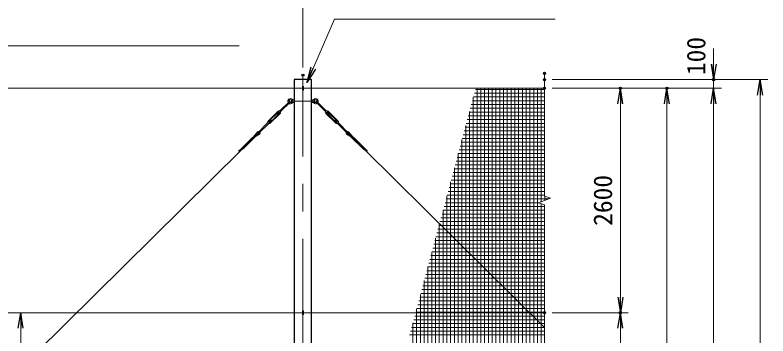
# Model space of a CAD drawing. Units: millimetres, scale not verified. Extents: x -18900 to 18900, y -13365 to 13365.
# Drawn here: x -7137 to 1589, y 4164 to 7880 of the extents above; entities that cross this region are included whole.
import ezdxf
from ezdxf.enums import TextEntityAlignment as Align

# ---------------------------------------------------------------- set-up
doc = ezdxf.new("R2010")
doc.units = ezdxf.units.MM
doc.header["$LTSCALE"] = 50
doc.header["$PDMODE"] = 32
doc.header["$PDSIZE"] = 25
doc.linetypes.add('USER1', pattern=[50.8, 31.75, -6.35, 6.35, -6.35])
for name, color, linetype, lineweight in [('0-1_D-STR1', 1, 'Continuous', 25), ('0-2_D-BMK', 2, 'USER1', 13), ('0-3_D-STR3', 3, 'Continuous', 13), ('0-4_D-STR-DIM', 7, 'Continuous', 13), ('0-7_D-STR-TXT', 7, 'Continuous', 13), ('0-B_D-STR2', 7, 'Continuous', 13)]:
    doc.layers.add(name, color=color, linetype=linetype, lineweight=lineweight)
doc.layers.add('0-5_0', color=7, linetype='Continuous')
doc.layers.add('0-6_Defpoints', color=8, linetype='Continuous')
doc.styles.add('ＭＳ ゴシック', font='')
doc.styles.get('ＭＳ ゴシック').set_extended_font_data('MS Gothic')

# ---------------------------------------------------------------- blocks, each defined once
blk = doc.blocks.new('_Open')
at = {"layer": '0-5_0'}
blk.add_line((-50, 8.33), (0, 0), dxfattribs=at)
blk.add_lwpolyline([(-50, -8.33), (0, 0), (-50, 0)], dxfattribs=at)

msp = doc.modelspace()

# ---------------------------------------------------------------- linework, layer by layer
at = {"layer": '0-1_D-STR1'}
msp.add_lwpolyline([(-3700.75, 7132.52), (-3900.75, 7132.52), (-3900.75, -3867.48), (-3700.75, -3867.48)], close=True, dxfattribs=at)
at = {"layer": '0-2_D-BMK'}
for p, q in [((-3800.75, -3918.48), (-3800.75, 7183.52)), ((-3938.25, 6882.52), (-3663.25, 6882.52))]:
    msp.add_line(p, q, dxfattribs=at)
at = {"layer": '0-3_D-STR3'}
for p, q in [((-13019.06, 7032.52), (-1000.75, 7032.52)), ((-3806.75, 7049.52), (-3806.75, 7015.52)), ((-3794.75, 7049.52), (-3794.75, 7015.52)), ((-3926.53, 6896.02), (-3929.97, 6890.52)), ((-3903.53, 6897.52), (-3926.53, 6896.02)), ((-3926.53, 6896.02), (-3926.53, 6882.52)), ((-3903.53, 6897.52), (-3903.53, 6867.52)), ((-3693.75, 6897.52), (-3693.75, 6867.52)), ((-3670.75, 6896.02), (-3670.75, 6869.02)), ((-3957.93, 6878.7), (-4067.42, 6770.41)), ((-3949.49, 6870.17), (-4058.98, 6761.88)), ((-3929.97, 6890.52), (-3929.97, 6874.52)), ((-3926.53, 6869.02), (-3929.97, 6874.52)), ((-3926.53, 6869.02), (-3926.53, 6882.52)), ((-3903.53, 6867.52), (-3926.53, 6869.02)), ((-3903.53, 6890.52), (-3900.75, 6890.52)), ((-3903.53, 6874.52), (-3900.75, 6874.52)), ((-3700.75, 6890.52), (-3693.75, 6890.52)), ((-3700.75, 6874.52), (-3693.75, 6874.52)), ((-3693.75, 6867.52), (-3670.75, 6869.02)), ((-3670.75, 6869.02), (-3667.31, 6874.52)), ((-3667.31, 6890.52), (-3667.31, 6874.52)), ((-3647.79, 6870.17), (-3538.3, 6761.88)), ((-3639.35, 6878.7), (-3529.86, 6770.41)), ((-4089.36, 6765.58), (-4204.54, 6651.66)), ((-4083.39, 6759.54), (-4198.57, 6645.62)), ((-4070.03, 6746.03), (-4185.21, 6632.11)), ((-4064.05, 6739.98), (-4179.23, 6626.07)), ((-4079.5, 6758.45), (-4102.97, 6735.25)), ((-4070.01, 6748.86), (-4080.56, 6759.52)), ((-4070.23, 6773.25), (-4076.95, 6768.96)), ((-4056.17, 6759.03), (-4070.23, 6773.25)), ((-4056.17, 6759.03), (-4060.54, 6752.36)), ((-3541.11, 6759.03), (-3527.05, 6773.25)), ((-3541.11, 6759.03), (-3536.74, 6752.36)), ((-3533.23, 6739.98), (-3418.05, 6626.07)), ((-3527.27, 6748.86), (-3516.72, 6759.52)), ((-3527.25, 6746.03), (-3412.07, 6632.11)), ((-3527.05, 6773.25), (-3520.33, 6768.96)), ((-3517.78, 6758.45), (-3494.31, 6735.25)), ((-3513.89, 6759.54), (-3398.71, 6645.62)), ((-3507.92, 6765.58), (-3392.74, 6651.66)), ((-4188.03, 6632.12), (-4198.58, 6642.79)), ((-4174.06, 6664.93), (-4197.53, 6641.72)), ((-4165.63, 6656.4), (-4189.09, 6633.19)), ((-4165.63, 6656.4), (-4174.06, 6664.93)), ((-3431.65, 6656.4), (-3423.22, 6664.93)), ((-3431.65, 6656.4), (-3408.19, 6633.19)), ((-3423.22, 6664.93), (-3399.75, 6641.72)), ((-3409.25, 6632.12), (-3398.7, 6642.79)), ((-4209.61, 6629.77), (-4319.11, 6521.47)), ((-4201.18, 6621.24), (-4310.67, 6512.94)), ((-4198.36, 6618.39), (-4191.64, 6622.69)), ((-3398.92, 6618.39), (-3405.64, 6622.69)), ((-3396.1, 6621.24), (-3286.61, 6512.94)), ((-3387.67, 6629.77), (-3278.17, 6521.47)), ((-4493.14, 6331.87), (-4353.28, 6470.2)), ((-4302.95, 6500.16), (-4407.12, 6438.16)), ((-4307.64, 6506.67), (-4383.49, 6461.53)), ((-4326.47, 6527.38), (-4377.71, 6464.97)), ((-4320.67, 6521.83), (-4357.47, 6477.02)), ((-3294.33, 6500.16), (-3190.16, 6438.16)), ((-3289.64, 6506.67), (-3213.79, 6461.53)), ((-3276.61, 6521.83), (-3239.81, 6477.02)), ((-3270.81, 6527.38), (-3219.57, 6464.97)), ((-3104.14, 6331.87), (-3244, 6470.2)), ((-4528.43, 6319.41), (-4389.24, 6457.08)), ((-4450.96, 6374.83), (-4501.65, 6344.66)), ((-4427.33, 6398.2), (-4478.02, 6368.04)), ((-4403.7, 6421.58), (-4454.39, 6391.41)), ((-4380.06, 6444.95), (-4430.75, 6414.78)), ((-3217.22, 6444.95), (-3166.53, 6414.78)), ((-3068.85, 6319.41), (-3208.04, 6457.08)), ((-3193.58, 6421.58), (-3142.89, 6391.41)), ((-3169.95, 6398.2), (-3119.26, 6368.04)), ((-3146.32, 6374.83), (-3095.63, 6344.66)), ((-13454.25, -2522.14), (-4518.01, 6316.31)), ((-4474.6, 6351.46), (-4547.03, 6308.35)), ((-4498.23, 6328.08), (-4537.79, 6304.54)), ((-3122.68, 6351.46), (-3050.25, 6308.35)), ((-3099.05, 6328.08), (-3059.49, 6304.54)), ((-3079.27, 6316.31), (-1000.75, 4260.53)), ((-13019.06, 4432.52), (-1000.75, 4432.52)), ((-3806.75, 4449.52), (-3806.75, 4415.52)), ((-3794.75, 4449.52), (-3794.75, 4415.52))]:
    msp.add_line(p, q, dxfattribs=at)
for points in [[(-3693.75, 6897.52), (-3670.75, 6896.02), (-3667.31, 6890.52)], [(-4071.06, 6749.92), (-4094.53, 6726.72), (-4102.97, 6735.25)], [(-3526.22, 6749.92), (-3502.75, 6726.72), (-3494.31, 6735.25)], [(-4198.36, 6618.39), (-4212.43, 6632.61), (-4208.06, 6639.29)], [(-3398.92, 6618.39), (-3384.85, 6632.61), (-3389.22, 6639.29)]]:
    msp.add_lwpolyline(points, dxfattribs=at)
for centre, radius, start, end in [((-3800.75, 7049.52), 6, 0, 180), ((-3800.75, 7015.52), 6, 180, 0), ((-3945.53, 6882.52), 30, 40.33299, 213.14782), ((-3945.53, 6882.52), 17.5, 27.20289, 204.63373), ((-3911.99, 6911), 14, 220.33299, 273.7314), ((-3685.29, 6911), 14, 266.2686, 319.66701), ((-3651.75, 6882.52), 30, 326.85218, 139.66701), ((-3651.75, 6882.52), 17.5, 335.36627, 152.79711), ((-3945.53, 6882.52), 30, 236.22174, 319.66701), ((-3953.71, 6874.44), 6, 314.68478, 134.68478), ((-3945.53, 6882.52), 17.5, 244.73582, 332.79711), ((-3911.99, 6854.04), 14, 86.2686, 139.66701), ((-3911.99, 6854.04), 14, 86.2686, 139.66701), ((-3685.29, 6854.04), 14, 40.33299, 93.7314), ((-3651.75, 6882.52), 30, 220.33299, 303.77826), ((-3651.75, 6882.52), 17.5, 207.20289, 295.26418), ((-3643.57, 6874.44), 6, 45.31522, 225.31522), ((-4081.98, 6758.11), 10.5, 78.56589, 134.68478), ((-4081.98, 6758.11), 2, 44.68478, 134.68478), ((-4079.11, 6772.33), 4, 258.56589, 302.58552), ((-4071.43, 6747.45), 2, 314.68478, 44.68478), ((-4071.43, 6747.45), 10.5, 314.68478, 10.80366), ((-4057.19, 6750.17), 4, 146.78403, 190.80366), ((-3540.09, 6750.17), 4, 349.19634, 33.21597), ((-3525.85, 6747.45), 10.5, 169.19634, 225.31522), ((-3525.85, 6747.45), 2, 135.31522, 225.31522), ((-3518.17, 6772.33), 4, 237.41448, 281.43411), ((-3515.3, 6758.11), 10.5, 45.31522, 101.43411), ((-3515.3, 6758.11), 2, 45.31522, 135.31522), ((-4211.4, 6641.48), 4, 326.78403, 10.80366), ((-4197.16, 6644.2), 10.5, 134.68478, 190.80366), ((-4197.16, 6644.2), 2, 134.68478, 224.68478), ((-4186.61, 6633.53), 2, 224.68478, 314.68478), ((-3410.67, 6633.53), 2, 225.31522, 315.31522), ((-3400.12, 6644.2), 2, 315.31522, 45.31522), ((-3400.12, 6644.2), 10.5, 349.19634, 45.31522), ((-3385.88, 6641.48), 4, 169.19634, 213.21597), ((-4189.49, 6619.32), 4, 78.56589, 122.58552), ((-4186.61, 6633.53), 10.5, 258.56589, 314.68478), ((-3410.67, 6633.53), 10.5, 225.31522, 281.43411), ((-3407.79, 6619.32), 4, 57.41448, 101.43411), ((-4368.15, 6435.75), 30, 120.75842, 134.68478), ((-4314.4, 6514.04), 18, 73.19534, 131.85981), ((-4314.89, 6517.21), 6, 134.68478, 314.68478), ((-4314.4, 6514.04), 10, 103.90912, 128.85934), ((-4314.4, 6514.04), 10, 312.49505, 24.75719), ((-4314.4, 6514.04), 18, 309.50906, 33.05158), ((-3282.88, 6514.04), 18, 146.94842, 230.49094), ((-3282.88, 6514.04), 10, 155.24281, 227.50495), ((-3282.88, 6514.04), 18, 48.14019, 106.80466), ((-3282.39, 6517.21), 6, 225.31522, 45.31522), ((-3282.88, 6514.04), 10, 51.14066, 76.09088), ((-3229.13, 6435.75), 30, 45.31522, 59.24158), ((-4439.04, 6365.63), 30, 120.75842, 134.68478), ((-4466.3, 6400.61), 30, 300.75833, 314.68478), ((-4415.41, 6389), 30, 120.75842, 134.68478), ((-4442.67, 6423.98), 30, 300.75833, 314.68478), ((-4391.78, 6412.38), 30, 120.75842, 134.68478), ((-4419.04, 6447.36), 30, 300.75833, 314.68478), ((-4395.41, 6470.73), 30, 300.75833, 314.68478), ((-3201.87, 6470.73), 30, 225.31522, 239.24167), ((-3178.24, 6447.36), 30, 225.31522, 239.24167), ((-3205.5, 6412.38), 30, 45.31522, 59.24158), ((-3154.61, 6423.98), 30, 225.31522, 239.24167), ((-3181.87, 6389), 30, 45.31522, 59.24158), ((-3130.98, 6400.61), 30, 225.31522, 239.24167), ((-3158.24, 6365.63), 30, 45.31522, 59.24158), ((-4515.42, 6372.03), 71.11, 243.5989, 251.66305), ((-4486.31, 6318.88), 30, 120.75842, 134.68478), ((-4513.57, 6353.86), 30, 300.75833, 314.68478), ((-4462.68, 6342.26), 30, 120.75842, 134.68478), ((-4489.94, 6377.24), 30, 300.75833, 314.68478), ((-3107.34, 6377.24), 30, 225.31522, 239.24167), ((-3134.6, 6342.26), 30, 45.31522, 59.24158), ((-3083.71, 6353.86), 30, 225.31522, 239.24167), ((-3110.97, 6318.88), 30, 45.31522, 59.24158), ((-3081.86, 6372.03), 71.11, 288.33695, 296.4011), ((-3800.75, 4449.52), 6, 0, 180), ((-3800.75, 4415.52), 6, 180, 0)]:
    msp.add_arc(centre, radius, start, end, dxfattribs=at)
at = {"layer": '0-4_D-STR-DIM'}
for p, q in [((-3800.75, 7273.52), (-3800.75, 8847.9)), ((-3800.75, 7273.52), (-3800.75, 8847.9)), ((959.25, 7312.52), (959.25, 7492.52)), ((-1000.75, 5783.83), (-1000.75, 7204.93)), ((-910.75, 7132.52), (1049.25, 7132.52)), ((-910.75, 7132.52), (1589.25, 7132.52)), ((959.25, 7032.52), (959.25, 7132.52)), ((-910.75, 7032.52), (-30.75, 7032.52)), ((-910.75, 7032.52), (509.25, 7032.52)), ((-910.75, 7032.52), (1049.25, 7032.52)), ((-910.75, 7032.52), (1049.25, 7032.52)), ((1499.25, 6952.52), (1499.25, -3687.48)), ((-120.75, 4612.52), (-120.75, 6852.52)), ((419.25, -2687.48), (419.25, 6852.52)), ((959.25, 6852.52), (959.25, -2787.48)), ((959.25, 6852.52), (959.25, 6672.52)), ((-930.27, 5758.17), (-1000.75, 5783.83)), ((-1071.23, 5706.87), (-930.27, 5758.17)), ((-1000.75, 5681.22), (-1071.23, 5706.87)), ((-1000.75, 3158.83), (-1000.75, 5681.22)), ((-910.75, 4432.52), (-30.75, 4432.52)), ((-910.75, 4432.52), (-30.75, 4432.52)), ((-120.75, 1962.52), (-120.75, 4252.52))]:
    msp.add_line(p, q, dxfattribs=at)
at = {"layer": '0-6_Defpoints'}
for p in [(-3800.75, 7183.52), (-1000.75, 7204.93), (-1000.75, 7132.52), (959.25, 7132.52), (-1000.75, 7032.52), (-120.75, 7032.52), (419.25, 7032.52), (-1000.75, 4432.52), (-120.75, 4432.52)]:
    msp.add_point(p, dxfattribs=at)
at = {"layer": '0-7_D-STR-TXT'}
for points in [[(-875.33, 7831.68), (-3435.57, 7831.68), (-3752.86, 7102.51)], [(-4539.84, 7524.47), (-9376.36, 7524.47), (-9547.47, 7034.41)], [(-4067.36, 2705.79), (-7071.9, 2705.79), (-7071.9, 4430.52)]]:
    msp.add_lwpolyline(points, dxfattribs=at)
at = {"layer": '0-B_D-STR2'}
for p, q in [((-1801.74, 7018.75), (-1000.75, 7018.75)), ((-1782.35, -2867.48), (-1782.35, 7032.52)), ((-1738.6, -2867.48), (-1738.6, 7032.52)), ((-1694.85, -2867.48), (-1694.85, 7032.52)), ((-1651.1, -2867.48), (-1651.1, 7032.52)), ((-1607.35, -2867.48), (-1607.35, 7032.52)), ((-1563.6, -2867.48), (-1563.6, 7032.52)), ((-1519.85, -2867.48), (-1519.85, 7032.52)), ((-1476.1, -2867.48), (-1476.1, 7032.52)), ((-1432.35, -2867.48), (-1432.35, 7032.52)), ((-1388.6, -2867.48), (-1388.6, 7032.52)), ((-1344.85, -2867.48), (-1344.85, 7032.52)), ((-1301.1, -2867.48), (-1301.1, 7032.52)), ((-1257.35, -2867.48), (-1257.35, 7032.52)), ((-1213.6, -2867.48), (-1213.6, 7032.52)), ((-1169.85, -2867.48), (-1169.85, 7032.52)), ((-1126.1, -2867.48), (-1126.1, 7032.52)), ((-1082.35, -2867.48), (-1082.35, 7032.52)), ((-1038.6, 5718.74), (-1038.6, 7032.52)), ((-1826.1, -2867.48), (-1826.1, 6927.82)), ((-1825.18, 6931.25), (-1000.75, 6931.25)), ((-1813.46, 6975), (-1000.75, 6975)), ((-1848.63, 6843.75), (-1000.75, 6843.75)), ((-1836.91, 6887.5), (-1000.75, 6887.5)), ((-1872.08, 6756.25), (-1000.75, 6756.25)), ((-1869.85, -2867.48), (-1869.85, 6764.54)), ((-1860.35, 6800), (-1000.75, 6800)), ((-1895.52, 6668.75), (-1000.75, 6668.75)), ((-1883.8, 6712.5), (-1000.75, 6712.5)), ((-1918.97, 6581.25), (-1000.75, 6581.25)), ((-1913.6, -2867.48), (-1913.6, 6601.26)), ((-1907.24, 6625), (-1000.75, 6625)), ((-1942.41, 6493.75), (-1000.75, 6493.75)), ((-1930.69, 6537.5), (-1000.75, 6537.5)), ((-1965.86, 6406.25), (-1000.75, 6406.25)), ((-1957.35, -2867.48), (-1957.35, 6437.99)), ((-1954.14, 6450), (-1000.75, 6450)), ((-1989.3, 6318.75), (-1000.75, 6318.75)), ((-1977.58, 6362.5), (-1000.75, 6362.5)), ((-2012.75, 6231.25), (-1000.75, 6231.25)), ((-2001.1, -2867.48), (-2001.1, 6274.71)), ((-2001.03, 6275), (-1000.75, 6275)), ((-2044.85, -2867.48), (-2044.85, 6111.43)), ((-2036.19, 6143.75), (-1000.75, 6143.75)), ((-2024.47, 6187.5), (-1000.75, 6187.5)), ((-2059.64, 6056.25), (-1000.75, 6056.25)), ((-2047.92, 6100), (-1000.75, 6100)), ((-2088.6, -2867.48), (-2088.6, 5948.15)), ((-2083.09, 5968.75), (-1000.75, 5968.75)), ((-2071.36, 6012.5), (-1000.75, 6012.5)), ((-2106.53, 5881.25), (-1000.75, 5881.25)), ((-2094.81, 5925), (-1000.75, 5925)), ((-2132.35, -2867.48), (-2132.35, 5784.88)), ((-2129.98, 5793.75), (-1000.75, 5793.75)), ((-2118.25, 5837.5), (-1000.75, 5837.5)), ((-994.85, 5734.67), (-994.85, 5781.68)), ((-951.1, 5750.59), (-951.1, 5765.76)), ((-2153.42, 5706.25), (-1069.52, 5706.25)), ((-2141.7, 5750), (-952.73, 5750)), ((-1038.6, 3093.74), (-1038.6, 5695)), ((-2176.87, 5618.75), (-1000.75, 5618.75)), ((-2176.1, -2867.48), (-2176.1, 5621.6)), ((-2165.14, 5662.5), (-1000.75, 5662.5)), ((-2200.31, 5531.25), (-1000.75, 5531.25)), ((-2188.59, 5575), (-1000.75, 5575)), ((-2223.76, 5443.75), (-1000.75, 5443.75)), ((-2219.85, -2867.48), (-2219.85, 5458.32)), ((-2212.04, 5487.5), (-1000.75, 5487.5)), ((-2247.2, 5356.25), (-1000.75, 5356.25)), ((-2235.48, 5400), (-1000.75, 5400)), ((-2270.65, 5268.75), (-1000.75, 5268.75)), ((-2263.6, -2867.48), (-2263.6, 5295.05)), ((-2258.93, 5312.5), (-1000.75, 5312.5)), ((-2294.1, 5181.25), (-1000.75, 5181.25)), ((-2282.37, 5225), (-1000.75, 5225)), ((-2317.54, 5093.75), (-1000.75, 5093.75)), ((-2307.35, -2867.48), (-2307.35, 5131.77)), ((-2305.82, 5137.5), (-1000.75, 5137.5)), ((-2340.99, 5006.25), (-1000.75, 5006.25)), ((-2329.26, 5050), (-1000.75, 5050)), ((-2364.43, 4918.75), (-1000.75, 4918.75)), ((-2352.71, 4962.5), (-1000.75, 4962.5)), ((-2351.1, -2867.48), (-2351.1, 4968.49)), ((-2394.85, -2867.48), (-2394.85, 4805.21)), ((-2387.88, 4831.25), (-1000.75, 4831.25)), ((-2376.15, 4875), (-1000.75, 4875)), ((-2411.32, 4743.75), (-1000.75, 4743.75)), ((-2399.6, 4787.5), (-1000.75, 4787.5)), ((-2438.6, -2867.48), (-2438.6, 4641.94)), ((-2434.77, 4656.25), (-1000.75, 4656.25)), ((-2423.05, 4700), (-1000.75, 4700)), ((-2458.21, 4568.75), (-1000.75, 4568.75)), ((-2446.49, 4612.5), (-1000.75, 4612.5)), ((-2482.35, -2867.48), (-2482.35, 4478.66)), ((-2481.66, 4481.25), (-1000.75, 4481.25)), ((-2469.94, 4525), (-1000.75, 4525)), ((-2505.11, 4393.75), (-1000.75, 4393.75)), ((-2493.38, 4437.5), (-1000.75, 4437.5)), ((-2528.55, 4306.25), (-1000.75, 4306.25)), ((-2526.1, -2867.48), (-2526.1, 4315.38)), ((-2516.83, 4350), (-1000.75, 4350)), ((-2552, 4218.75), (-1000.75, 4218.75)), ((-2540.27, 4262.5), (-1000.75, 4262.5)), ((-2563.72, 4175), (-1000.75, 4175))]:
    msp.add_line(p, q, dxfattribs=at)

# ---------------------------------------------------------------- block references
at = {"layer": '0-4_D-STR-DIM', "xscale": 3.6, "yscale": 3.6}
for p, rotation in [((959.25, 7132.52), 270), ((1499.25, 7132.52), 90), ((-120.75, 7032.52), 90), ((419.25, 7032.52), 90), ((959.25, 7032.52), 90), ((959.25, 7032.52), 90), ((-120.75, 4432.52), 270), ((-120.75, 4432.52), 90)]:
    msp.add_blockref('_Open', p, dxfattribs=dict(at, rotation=rotation))
at = {"layer": '0-7_D-STR-TXT', "xscale": 3.6, "yscale": 3.6}
for p, rotation in [((-3753.65, 7100.68), 246.48485), ((-7071.9, 4432.52), 90)]:
    msp.add_blockref('_Open', p, dxfattribs=dict(at, rotation=rotation))

# ---------------------------------------------------------------- texts
at = {"layer": '0-4_D-STR-DIM', "style": 'ＭＳ ゴシック'}
for s, p in [('100', (929.64, 7184.59)), ('2600', (-151.12, 5438.9))]:
    msp.add_text(s, height=216.6, rotation=90, dxfattribs=at).set_placement(p, align=Align.BOTTOM_LEFT)

doc.saveas('drawing.dxf')
